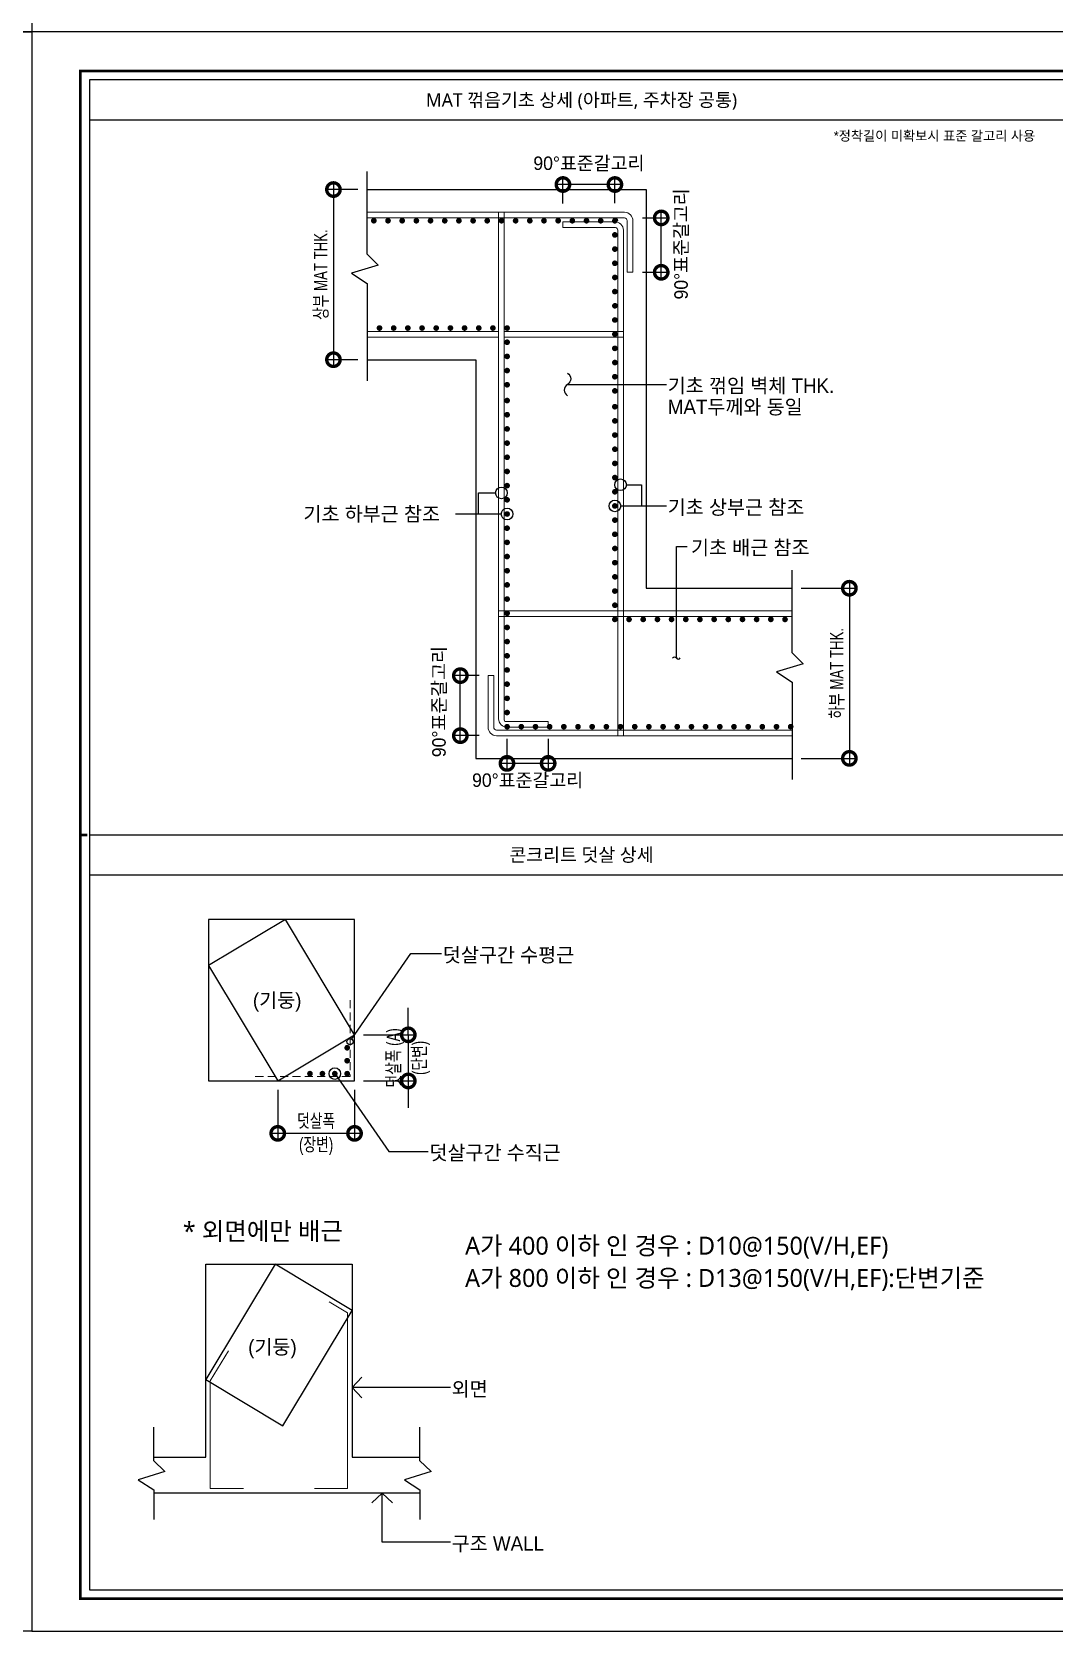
# Model space of a CAD drawing. Header units: millimetres. Extents: x 0 to 252030, y -124740 to 196020.
# Drawn here: x 25230 to 36621, y -106920 to -89100 of the extents above; entities that cross this region are included whole.
import ezdxf
from ezdxf.enums import TextEntityAlignment as Align

# ---------------------------------------------------------------- set-up
doc = ezdxf.new("R2010")
doc.units = ezdxf.units.MM
doc.header["$LTSCALE"] = 30
doc.linetypes.add('HID', pattern=[2.3, 1.5, -0.8])
doc.layers.get('DEFPOINTS').update_dxf_attribs({"color": 142})
for name, color, linetype in [('0-SEC1', 3, 'Continuous'), ('A-SYM-LEAD', 4, 'Continuous'), ('ELE', 6, 'Continuous'), ('S-DIM', 7, 'Continuous'), ('S-TEXT-NOTE', 7, 'Continuous'), ('TABLE-1', 3, 'Continuous'), ('TEX', 3, 'Continuous'), ('TEXT', 6, 'Continuous'), ('TEXT-L', 7, 'Continuous'), ('XR-FORM_(도룡동)$0$Sheet', 7, 'Continuous')]:
    doc.layers.add(name, color=color, linetype=linetype)
doc.layers.add('BAR', color=2, linetype='Continuous', lineweight=9)
doc.layers.add('DEFPOINT', color=151, linetype='Continuous', plot=False)
doc.styles.add('Gdim', font='Dotum.ttf')
doc.styles.add('Gtx', font='Dotum.ttf')
doc.styles.add('맑은 고딕', font='malgun.ttf')
doc.styles.add('울릉도M', font='malgun.ttf')
doc.dimstyles.new('Gdim30', dxfattribs={"dimscale": 30, "dimtxt": 3, "dimasz": 6, "dimexe": 1.5, "dimexo": 2, "dimgap": 1, "dimtad": 1, "dimdec": 0, "dimzin": 0, "dimdsep": 46, "dimlunit": 6, "dimtxsty": 'Gdim', "dimblk": 'DOTSMALL', "dimblk1": 'DOTSMALL', "dimblk2": 'DOTSMALL', "dimcen": 1.5, "dimdle": 1.5, "dimclrd": 1, "dimclre": 1, "dimclrt": 256, "dimazin": 0, "dimtfac": 1, "dimtdec": 0, "dimtix": 1, "dimtmove": 2, "dimatfit": 3, "dimldrblk": 'DOTSMALL', "dimfxl": 1.5, "dimtolj": 1, "dimtzin": 0, "dimlwd": -1, "dimlwe": -1, "dimarcsym": 0})

# ---------------------------------------------------------------- blocks, each defined once
blk = doc.blocks.new('XR-FORM_(도룡동)$0$S')
at = {"layer": 'XR-FORM_(도룡동)$0$Sheet', "const_width": 100}
blk.add_lwpolyline([(1850, 57950), (82250, 57950), (82250, 1200), (1850, 1200)], close=True, dxfattribs=at)
at = {"layer": 'XR-FORM_(도룡동)$0$Sheet', "linetype": 'Continuous', "const_width": 100}
blk.add_lwpolyline([(2100, 29575), (1850, 29575)], dxfattribs=at)
blk = doc.blocks.new('XR-FORM_(도룡동)', base_point=(101.33, -56114.51))
at = {"layer": 'DEFPOINTS'}
blk.add_lwpolyline([(0, 0), (420, 0), (420, 297), (0, 297)], close=True, dxfattribs=at)
at = {"xscale": 0.005, "yscale": 0.005, "zscale": 0.005}
blk.add_blockref('XR-FORM_(도룡동)$0$S', (-0.25, 0), dxfattribs=at)
blk = doc.blocks.new('_DotSmall')
at = {"color": 0, "linetype": 'ByBlock', "const_width": 0.5}
blk.add_lwpolyline([(-0.0625, 0, 1), (0.0625, 0, 1)], format="xyb", close=True, dxfattribs=at)
blk = doc.blocks.new('*D32')
at = {"layer": 'DEFPOINTS', "color": 0, "transparency": 16777216}
for p in [(33702, -95299), (33702, -97195), (34340, -97195)]:
    blk.add_point(p, dxfattribs=at)
at = {"layer": 'S-DIM', "color": 1, "transparency": 16777216}
for p, q in [((33802, -95299), (34415, -95299)), ((34340, -95224), (34340, -97270)), ((33802, -97195), (34415, -97195))]:
    blk.add_line(p, q, dxfattribs=at)
at = {"layer": 'S-DIM', "color": 1, "transparency": 16777216, "xscale": 300, "yscale": 300, "zscale": 300}
for p, rotation in [((34340, -95299), 90), ((34340, -97195), 270)]:
    blk.add_blockref('_DotSmall', p, dxfattribs=dict(at, rotation=rotation))
at = {"layer": 'S-DIM', "transparency": 16777216, "insert": (34206, -96247), "char_height": 150, "attachment_point": 5, "rotation": 90, "style": 'Gdim'}
blk.add_mtext('\\A1;\\fGulim|b0|i0|c129|p50;\\W0.75;하부 MAT THK.', dxfattribs=at)
blk = doc.blocks.new('*D33')
at = {"layer": 'DEFPOINTS', "color": 0, "transparency": 16777216}
for p in [(28961, -90856), (28590, -92752), (28961, -92752)]:
    blk.add_point(p, dxfattribs=at)
at = {"layer": 'S-DIM', "color": 1, "transparency": 16777216}
for p, q in [((28861, -90856), (28515, -90856)), ((28590, -90781), (28590, -92827)), ((28861, -92752), (28515, -92752))]:
    blk.add_line(p, q, dxfattribs=at)
at = {"layer": 'S-DIM', "color": 1, "transparency": 16777216, "xscale": 300, "yscale": 300, "zscale": 300}
for p, rotation in [((28590, -90856), 90), ((28590, -92752), 270)]:
    blk.add_blockref('_DotSmall', p, dxfattribs=dict(at, rotation=rotation))
at = {"layer": 'S-DIM', "transparency": 16777216, "insert": (28456, -91804), "char_height": 150, "attachment_point": 5, "rotation": 90, "style": 'Gdim'}
blk.add_mtext('\\A1;\\fGulim|b0|i0|c129|p50;\\W0.75;상부 MAT THK.', dxfattribs=at)
blk = doc.blocks.new('*D34')
at = {"layer": 'DEFPOINTS', "color": 0, "transparency": 16777216}
for p in [(31148, -90800), (31148, -91110), (31727, -91109)]:
    blk.add_point(p, dxfattribs=at)
at = {"layer": 'S-DIM', "color": 1, "transparency": 16777216}
for p, q in [((31802, -90800), (31073, -90800)), ((31148, -91010), (31148, -90725)), ((31727, -91009), (31727, -90725))]:
    blk.add_line(p, q, dxfattribs=at)
at = {"layer": 'S-DIM', "color": 1, "transparency": 16777216, "xscale": 300, "yscale": 300, "zscale": 300, "rotation": 180}
blk.add_blockref('_DotSmall', (31148, -90800), dxfattribs=at)
at = {"layer": 'S-DIM', "color": 1, "transparency": 16777216, "xscale": 300, "yscale": 300, "zscale": 300}
blk.add_blockref('_DotSmall', (31727, -90800), dxfattribs=at)
at = {"layer": 'S-DIM', "transparency": 16777216, "insert": (31437, -90571), "char_height": 150, "attachment_point": 5, "style": 'Gdim'}
blk.add_mtext('\\A1;90%%D표준갈고리', dxfattribs=at)
blk = doc.blocks.new('*D35')
at = {"layer": 'DEFPOINTS', "color": 0, "transparency": 16777216}
for p in [(30524, -96879), (30983, -96879), (30524, -97251)]:
    blk.add_point(p, dxfattribs=at)
at = {"layer": 'S-DIM', "color": 1, "transparency": 16777216}
for p, q in [((30524, -96979), (30524, -97326)), ((30983, -96979), (30983, -97326)), ((31058, -97251), (30449, -97251))]:
    blk.add_line(p, q, dxfattribs=at)
at = {"layer": 'S-DIM', "color": 1, "transparency": 16777216, "xscale": 300, "yscale": 300, "zscale": 300, "rotation": 180}
blk.add_blockref('_DotSmall', (30524, -97251), dxfattribs=at)
at = {"layer": 'S-DIM', "color": 1, "transparency": 16777216, "xscale": 300, "yscale": 300, "zscale": 300}
blk.add_blockref('_DotSmall', (30983, -97251), dxfattribs=at)
at = {"layer": 'S-DIM', "transparency": 16777216, "insert": (30754, -97446), "char_height": 150, "attachment_point": 5, "style": 'Gdim'}
blk.add_mtext('\\A1;90%%D표준갈고리', dxfattribs=at)
blk = doc.blocks.new('*D36')
at = {"layer": 'DEFPOINTS', "color": 0, "transparency": 16777216}
for p in [(31933, -91172), (32243, -91172), (31934, -91778)]:
    blk.add_point(p, dxfattribs=at)
at = {"layer": 'S-DIM', "color": 1, "transparency": 16777216}
for p, q in [((32033, -91172), (32318, -91172)), ((32243, -91853), (32243, -91097)), ((32034, -91778), (32318, -91778))]:
    blk.add_line(p, q, dxfattribs=at)
at = {"layer": 'S-DIM', "color": 1, "transparency": 16777216, "xscale": 300, "yscale": 300, "zscale": 300}
for p, rotation in [((32243, -91172), 90), ((32243, -91778), 270)]:
    blk.add_blockref('_DotSmall', p, dxfattribs=dict(at, rotation=rotation))
at = {"layer": 'S-DIM', "transparency": 16777216, "insert": (32472, -91462), "char_height": 150, "attachment_point": 5, "rotation": 90, "style": 'Gdim'}
blk.add_mtext('\\A1;90%%D표준갈고리', dxfattribs=at)
blk = doc.blocks.new('*D37')
at = {"layer": 'DEFPOINTS', "color": 0, "transparency": 16777216}
for p in [(30004, -96273), (30313, -96273), (30313, -96942)]:
    blk.add_point(p, dxfattribs=at)
at = {"layer": 'S-DIM', "color": 1, "transparency": 16777216}
for p, q in [((30004, -97017), (30004, -96198)), ((30213, -96273), (29929, -96273)), ((30213, -96942), (29929, -96942))]:
    blk.add_line(p, q, dxfattribs=at)
at = {"layer": 'S-DIM', "color": 1, "transparency": 16777216, "xscale": 300, "yscale": 300, "zscale": 300}
for p, rotation in [((30004, -96273), 90), ((30004, -96942), 270)]:
    blk.add_blockref('_DotSmall', p, dxfattribs=dict(at, rotation=rotation))
at = {"layer": 'S-DIM', "transparency": 16777216, "insert": (29774, -96563), "char_height": 150, "attachment_point": 5, "rotation": 90, "style": 'Gdim'}
blk.add_mtext('\\A1;90%%D표준갈고리', dxfattribs=at)
blk = doc.blocks.new('*D1532')
at = {"layer": 'DEFPOINTS', "color": 0, "transparency": 16777216}
for p in [(28825, -100276), (28825, -100790), (29424, -100790)]:
    blk.add_point(p, dxfattribs=at)
at = {"layer": 'S-DIM', "color": 1, "transparency": 16777216}
for p, q in [((29424, -100276), (29424, -99976)), ((28925, -100276), (29499, -100276)), ((29424, -100276), (29424, -100790)), ((28925, -100790), (29499, -100790)), ((29424, -100790), (29424, -101090))]:
    blk.add_line(p, q, dxfattribs=at)
at = {"layer": 'S-DIM', "color": 1, "transparency": 16777216, "xscale": 300, "yscale": 300, "zscale": 300}
for p, rotation in [((29424, -100276), 270), ((29424, -100790), 90)]:
    blk.add_blockref('_DotSmall', p, dxfattribs=dict(at, rotation=rotation))
at = {"layer": 'S-DIM', "transparency": 16777216, "char_height": 150, "attachment_point": 5, "rotation": 90, "style": 'Gdim'}
for s, insert in [('\\A1;{\\fGulim|b0|i0|c129|p50;\\W0.75;덧살폭 (A)', (29280, -100533)), ('\\A1;{\\fGulim|b0|i0|c129|p50;\\W0.75;(단변)}}', (29568, -100533))]:
    blk.add_mtext(s, dxfattribs=dict(at, insert=insert))
blk = doc.blocks.new('*D1533')
at = {"layer": 'DEFPOINTS', "color": 0, "transparency": 16777216}
for p in [(27969, -100790), (28825, -100790), (27969, -101374)]:
    blk.add_point(p, dxfattribs=at)
at = {"layer": 'S-DIM', "color": 1, "transparency": 16777216}
for p, q in [((27969, -100890), (27969, -101449)), ((28825, -100890), (28825, -101449)), ((28900, -101374), (27894, -101374))]:
    blk.add_line(p, q, dxfattribs=at)
at = {"layer": 'S-DIM', "color": 1, "transparency": 16777216, "xscale": 300, "yscale": 300, "zscale": 300, "rotation": 180}
blk.add_blockref('_DotSmall', (27969, -101374), dxfattribs=at)
at = {"layer": 'S-DIM', "color": 1, "transparency": 16777216, "xscale": 300, "yscale": 300, "zscale": 300}
blk.add_blockref('_DotSmall', (28825, -101374), dxfattribs=at)
at = {"layer": 'S-DIM', "transparency": 16777216, "char_height": 150, "attachment_point": 5, "style": 'Gdim'}
for s, insert in [('\\A1;{\\fGulim|b0|i0|c129|p50;\\W0.75;덧살폭', (28397, -101241)), ('\\A1;{\\fGulim|b0|i0|c129|p50;\\W0.75;(장변)}}', (28397, -101519))]:
    blk.add_mtext(s, dxfattribs=dict(at, insert=insert))

msp = doc.modelspace()

# ---------------------------------------------------------------- linework, layer by layer
at = {"layer": 'A-SYM-LEAD'}
for p, q in [((31198.90634, -93027.20704), (32301.53696, -93027.20704)), ((30205.49823, -94471.71864), (30205.49823, -94236.69418)), ((30205.49823, -94236.69418), (30397.30228, -94236.69418)), ((31854.71856, -94146.13591), (32023.15225, -94146.13591)), ((32023.15225, -94146.13591), (32023.15225, -94382.04749)), ((32412.29761, -96076.11625), (32412.29761, -94832.15347)), ((28794.69271, -100322.27242), (29450.8874, -99370.55141)), ((29450.8874, -99370.55141), (29794.87544, -99370.55141)), ((28604.84855, -100708.60813), (29208.29104, -101574.76366)), ((29208.29104, -101574.76366), (29645.82065, -101574.76366)), ((28797.39634, -104207.15304), (28907.08593, -104091.92799)), ((29893.04323, -104207.15304), (28797.39634, -104207.15304)), ((28797.39634, -104207.15304), (28907.08593, -104322.37809)), ((29132.23977, -105382.28364), (29017.01472, -105491.97323)), ((29132.23977, -105930.09757), (29132.23977, -105382.28364)), ((29132.23977, -105382.28364), (29247.46483, -105491.97323)), ((29893.04323, -105930.09757), (29132.23977, -105930.09757))]:
    msp.add_line(p, q, dxfattribs=at)
at = {"layer": 'A-SYM-LEAD', "linetype": 'Continuous'}
for p, q in [((31791.50826, -94382.04749), (32301.53696, -94382.04749)), ((30460.51258, -94471.71864), (29950.48388, -94471.71864))]:
    msp.add_line(p, q, dxfattribs=at)
at = {"layer": 'A-SYM-LEAD', "color": 4}
msp.add_line((32412.29761, -94832.15347), (32532.29761, -94832.15347), dxfattribs=at)
at = {"layer": 'A-SYM-LEAD'}
for points in [[(31198.90634, -92901.20704, -0.5714285714), (31198.90634, -93027.20704, 0.5714285714), (31198.90634, -93153.20704, 0.5714285714)], [(32370.29761, -96076.11625, -0.5714285714), (32412.29761, -96076.11625, 0.5714285714), (32454.29761, -96076.11625, 0.5714285714)]]:
    msp.add_lwpolyline(points, format="xyb", dxfattribs=at)
at = {"layer": 'A-SYM-LEAD', "linetype": 'Continuous'}
for centre in [(31789.71856, -94146.13591), (30462.30228, -94236.69418), (30525.51258, -94471.71864), (31726.50826, -94382.04749)]:
    msp.add_circle(centre, 65, dxfattribs=at)
at = {"layer": 'A-SYM-LEAD'}
for centre, radius in [((28774.92541, -100350.94219), 34.82387), ((28604.84855, -100708.60813), 64.421)]:
    msp.add_circle(centre, radius, dxfattribs=at)
at = {"layer": 'BAR'}
for p, q in [((28961.05767, -91108.96534), (31568.48252, -91108.96534)), ((28961.05767, -91172.17564), (31832.38306, -91172.17564)), ((30430.69713, -91108.96534), (30430.69713, -96752.69624)), ((30493.90743, -91108.96534), (30493.90743, -96766.87518)), ((30525.51258, -91108.96534), (31832.38314, -91108.96534)), ((30525.51258, -91172.17564), (31742.99028, -91172.17564)), ((31147.68674, -91213.99053), (31568.48252, -91213.99053)), ((31147.68674, -91213.99053), (31726.50855, -91213.99053)), ((31147.68674, -91277.20083), (31734.15641, -91277.20083)), ((31147.68674, -91277.20083), (31734.15641, -91277.20083)), ((31821.32371, -91308.80598), (31821.32371, -96942.3783)), ((31863.98829, -91778.39209), (31927.19859, -91778.39209)), ((28961.05767, -92436.38162), (30430.69713, -92436.38162)), ((30493.90743, -92436.38162), (31821.32371, -92436.38162)), ((28961.05767, -92499.59192), (30430.69713, -92499.59192)), ((30493.90743, -92499.59192), (31821.32371, -92499.59192)), ((30430.69713, -95551.75172), (33701.83011, -95551.75172)), ((30430.69713, -95614.96202), (33701.83011, -95614.96202)), ((30493.90743, -96220.86478), (30493.90743, -95646.56717)), ((30313.44354, -96272.95155), (30313.44354, -96847.56285)), ((30376.65384, -96272.95155), (30376.65384, -96847.56285)), ((30408.25899, -96879.168), (31726.50826, -96879.168)), ((30716.3856, -96879.168), (33701.83011, -96879.168)), ((30408.25899, -96942.3783), (31726.50826, -96942.3783)), ((30716.3856, -96942.3783), (33701.83011, -96942.3783)), ((27167.67192, -104118.09339), (27376.10718, -103771.19886))]:
    msp.add_line(p, q, dxfattribs=at)
at = {"layer": 'BAR', "linetype": 'Continuous', "const_width": 31.60515}
for points in [[(29055.87312, -91203.46709, -1), (29024.26797, -91203.46709, -1)], [(29213.89887, -91203.46709, -1), (29182.29372, -91203.46709, -1)], [(29371.92462, -91203.46709, -1), (29340.31947, -91203.46709, -1)], [(29529.95037, -91203.46709, -1), (29498.34522, -91203.46709, -1)], [(29687.97611, -91203.46709, -1), (29656.37096, -91203.46709, -1)], [(29846.00186, -91203.46709, -1), (29814.39671, -91203.46709, -1)], [(30004.02761, -91203.46709, -1), (29972.42246, -91203.46709, -1)], [(30162.05336, -91203.46709, -1), (30130.44821, -91203.46709, -1)], [(30320.07911, -91203.46709, -1), (30288.47396, -91203.46709, -1)], [(30478.10485, -91203.46709, -1), (30446.4997, -91203.46709, -1)], [(30636.1306, -91203.46709, -1), (30604.52545, -91203.46709, -1)], [(30794.15635, -91203.46709, -1), (30762.5512, -91203.46709, -1)], [(30952.1821, -91203.46709, -1), (30920.57695, -91203.46709, -1)], [(31110.20785, -91203.46709, -1), (31078.6027, -91203.46709, -1)], [(31268.23359, -91203.46709, -1), (31236.62844, -91203.46709, -1)], [(31426.25934, -91203.46709, -1), (31394.65419, -91203.46709, -1)], [(31584.28509, -91203.46709, -1), (31552.67994, -91203.46709, -1)], [(31742.31084, -91203.46709, -1), (31710.70569, -91203.46709, -1)], [(31742.31084, -91203.78079, 1), (31710.70569, -91203.78079, 1)], [(31742.31084, -91361.49284, -1), (31710.70569, -91361.49284, -1)], [(31742.31084, -91519.51859, -1), (31710.70569, -91519.51859, -1)], [(31742.31084, -91677.54434, -1), (31710.70569, -91677.54434, -1)], [(31742.31084, -91835.57008, -1), (31710.70569, -91835.57008, -1)], [(31742.31084, -91993.59583, -1), (31710.70569, -91993.59583, -1)], [(31742.31084, -92151.62158, -1), (31710.70569, -92151.62158, -1)], [(31742.31084, -92309.64733, -1), (31710.70569, -92309.64733, -1)], [(29087.47827, -92399.31847, 1), (29119.08342, -92399.31847, 1)], [(29245.50402, -92399.31847, 1), (29277.10917, -92399.31847, 1)], [(29403.52977, -92399.31847, 1), (29435.13492, -92399.31847, 1)], [(29561.55552, -92399.31847, 1), (29593.16067, -92399.31847, 1)], [(29719.58126, -92399.31847, 1), (29751.18641, -92399.31847, 1)], [(29877.60701, -92399.31847, 1), (29909.21216, -92399.31847, 1)], [(30035.63276, -92399.31847, 1), (30067.23791, -92399.31847, 1)], [(30193.65851, -92399.31847, 1), (30225.26366, -92399.31847, 1)], [(30351.68426, -92399.31847, 1), (30383.28941, -92399.31847, 1)], [(30509.71, -92399.31847, 1), (30541.31515, -92399.31847, 1)], [(31742.31084, -92467.67308, -1), (31710.70569, -92467.67308, -1)], [(30509.71, -92557.34422, 1), (30541.31515, -92557.34422, 1)], [(31742.31084, -92625.69882, -1), (31710.70569, -92625.69882, -1)], [(30509.71, -92715.36997, 1), (30541.31515, -92715.36997, 1)], [(30509.71, -92873.39572, 1), (30541.31515, -92873.39572, 1)], [(31742.31084, -92783.72457, -1), (31710.70569, -92783.72457, -1)], [(30509.71, -93031.42147, 1), (30541.31515, -93031.42147, 1)], [(31742.31084, -92941.75032, -1), (31710.70569, -92941.75032, -1)], [(30509.71, -93207.51265, 1), (30541.31515, -93207.51265, 1)], [(31742.31084, -93099.77607, -1), (31710.70569, -93099.77607, -1)], [(30509.71, -93365.5384, 1), (30541.31515, -93365.5384, 1)], [(31742.31084, -93275.86726, -1), (31710.70569, -93275.86726, -1)], [(30509.71, -93523.56415, 1), (30541.31515, -93523.56415, 1)], [(31742.31084, -93433.893, -1), (31710.70569, -93433.893, -1)], [(30509.71, -93681.5899, 1), (30541.31515, -93681.5899, 1)], [(31742.31084, -93591.91875, -1), (31710.70569, -93591.91875, -1)], [(31742.31084, -93749.9445, -1), (31710.70569, -93749.9445, -1)], [(30509.71, -93839.61564, 1), (30541.31515, -93839.61564, 1)], [(31742.31084, -93907.97025, -1), (31710.70569, -93907.97025, -1)], [(30509.71, -93997.64139, 1), (30541.31515, -93997.64139, 1)], [(31742.31084, -94065.996, -1), (31710.70569, -94065.996, -1)], [(30509.71, -94155.66714, 1), (30541.31515, -94155.66714, 1)], [(31742.31084, -94224.02174, -1), (31710.70569, -94224.02174, -1)], [(30509.71, -94313.69289, 1), (30541.31515, -94313.69289, 1)], [(30509.71, -94471.71864, 1), (30541.31515, -94471.71864, 1)], [(31742.31084, -94382.04749, -1), (31710.70569, -94382.04749, -1)], [(30509.71, -94629.74438, 1), (30541.31515, -94629.74438, 1)], [(30509.71, -94629.74438, 1), (30541.31515, -94629.74438, 1)], [(31742.31084, -94540.07324, -1), (31710.70569, -94540.07324, -1)], [(30509.71, -94787.77013, 1), (30541.31515, -94787.77013, 1)], [(30509.71, -94787.77013, 1), (30541.31515, -94787.77013, 1)], [(31742.31084, -94698.09899, -1), (31710.70569, -94698.09899, -1)], [(31742.31084, -94698.09899, -1), (31710.70569, -94698.09899, -1)], [(30509.71, -94945.79588, 1), (30541.31515, -94945.79588, 1)], [(30509.71, -94945.79588, 1), (30541.31515, -94945.79588, 1)], [(31742.31084, -94856.12474, -1), (31710.70569, -94856.12474, -1)], [(31742.31084, -94856.12474, -1), (31710.70569, -94856.12474, -1)], [(30509.71, -95103.82163, 1), (30541.31515, -95103.82163, 1)], [(30509.71, -95103.82163, 1), (30541.31515, -95103.82163, 1)], [(31742.31084, -95014.15048, -1), (31710.70569, -95014.15048, -1)], [(31742.31084, -95014.15048, -1), (31710.70569, -95014.15048, -1)], [(31742.31084, -95172.17623, -1), (31710.70569, -95172.17623, -1)], [(31742.31084, -95172.17623, -1), (31710.70569, -95172.17623, -1)], [(30509.71, -95261.84738, 1), (30541.31515, -95261.84738, 1)], [(30509.71, -95261.84738, 1), (30541.31515, -95261.84738, 1)], [(31742.31084, -95330.20198, -1), (31710.70569, -95330.20198, -1)], [(31742.31084, -95330.20198, -1), (31710.70569, -95330.20198, -1)], [(30509.71, -95419.87312, 1), (30541.31515, -95419.87312, 1)], [(31742.31084, -95488.22773, -1), (31710.70569, -95488.22773, -1)], [(30509.71, -95577.89887, 1), (30541.31515, -95577.89887, 1)], [(31742.31084, -95646.25348, -1), (31710.70569, -95646.25348, -1)], [(31900.33659, -95646.25348, -1), (31868.73144, -95646.25348, -1)], [(32058.36233, -95646.25348, -1), (32026.75718, -95646.25348, -1)], [(32216.38808, -95646.25348, -1), (32184.78293, -95646.25348, -1)], [(32374.41383, -95646.25348, -1), (32342.80868, -95646.25348, -1)], [(32532.43958, -95646.25348, -1), (32500.83443, -95646.25348, -1)], [(32690.46533, -95646.25348, -1), (32658.86018, -95646.25348, -1)], [(32848.49107, -95646.25348, -1), (32816.88592, -95646.25348, -1)], [(33006.51682, -95646.25348, -1), (32974.91167, -95646.25348, -1)], [(33164.54257, -95646.25348, -1), (33132.93742, -95646.25348, -1)], [(33322.56832, -95646.25348, -1), (33290.96317, -95646.25348, -1)], [(33480.59407, -95646.25348, -1), (33448.98892, -95646.25348, -1)], [(33638.61981, -95646.25348, -1), (33607.01466, -95646.25348, -1)], [(30509.71, -95735.92462, 1), (30541.31515, -95735.92462, 1)], [(30509.71, -95893.95037, 1), (30541.31515, -95893.95037, 1)], [(30509.71, -96051.97612, 1), (30541.31515, -96051.97612, 1)], [(30509.71, -96210.00186, 1), (30541.31515, -96210.00186, 1)], [(30509.71, -96368.02761, 1), (30541.31515, -96368.02761, 1)], [(30509.71, -96526.05336, 1), (30541.31515, -96526.05336, 1)], [(30509.71, -96684.07911, 1), (30541.31515, -96684.07911, 1)], [(30509.71, -96842.10486, 1), (30541.31515, -96842.10486, 1)], [(30667.73575, -96842.10486, 1), (30699.3409, -96842.10486, 1)], [(30825.7615, -96842.10486, 1), (30857.36665, -96842.10486, 1)], [(30983.78725, -96842.10486, 1), (31015.3924, -96842.10486, 1)], [(31141.813, -96842.10486, 1), (31173.41815, -96842.10486, 1)], [(31299.83874, -96842.10486, 1), (31331.44389, -96842.10486, 1)], [(31457.86449, -96842.10486, 1), (31489.46964, -96842.10486, 1)], [(31615.89024, -96842.10486, 1), (31647.49539, -96842.10486, 1)], [(31773.91599, -96842.10486, 1), (31805.52114, -96842.10486, 1)], [(31931.94174, -96842.10486, 1), (31963.54689, -96842.10486, 1)], [(32089.96748, -96842.10486, 1), (32121.57263, -96842.10486, 1)], [(32247.99323, -96842.10486, 1), (32279.59838, -96842.10486, 1)], [(32406.01898, -96842.10486, 1), (32437.62413, -96842.10486, 1)], [(32564.04473, -96842.10486, 1), (32595.64988, -96842.10486, 1)], [(32722.07048, -96842.10486, 1), (32753.67563, -96842.10486, 1)], [(32880.09622, -96842.10486, 1), (32911.70137, -96842.10486, 1)], [(33038.12197, -96842.10486, 1), (33069.72712, -96842.10486, 1)], [(33196.14772, -96842.10486, 1), (33227.75287, -96842.10486, 1)], [(33354.17347, -96842.10486, 1), (33385.77862, -96842.10486, 1)], [(33512.19922, -96842.10486, 1), (33543.80437, -96842.10486, 1)], [(33670.22496, -96842.10486, 1), (33701.83011, -96842.10486, 1)], [(28727.2835, -100420.08593, 1), (28758.88865, -100420.08593, 1)], [(28312.57091, -100708.60813, 1), (28344.17606, -100708.60813, 1)], [(28450.80844, -100708.60813, 1), (28482.41359, -100708.60813, 1)], [(28589.04597, -100708.60813, 1), (28620.65112, -100708.60813, 1)], [(28727.2835, -100564.34703, 1), (28758.88865, -100564.34703, 1)], [(28727.2835, -100708.60813, 1), (28758.88865, -100708.60813, 1)]]:
    msp.add_lwpolyline(points, format="xyb", close=True, dxfattribs=at)
at = {"layer": 'BAR'}
for points in [[(31147.68674, -91213.99053), (31147.68674, -91277.20083)], [(31863.98829, -91203.78079), (31863.98829, -91778.39209)], [(31927.19859, -91203.46709), (31927.19859, -91778.0784)], [(31758.11341, -91307.86663), (31758.11341, -96942.3783)], [(30430.69713, -95551.75172), (30430.69713, -95614.96202)], [(30313.44354, -96272.95155), (30376.65384, -96272.95155)], [(30982.99216, -96784.35255), (30499.14566, -96784.30134)], [(30525.51258, -96847.51169), (30982.99216, -96847.56285)], [(30982.99216, -96784.35255), (30982.99216, -96847.56285)]]:
    msp.add_lwpolyline(points, dxfattribs=at)
at = {"layer": 'BAR', "linetype": 'HID', "ltscale": 2}
msp.add_lwpolyline([(28774.92541, -99889.62528), (28774.92541, -100740.02062), (27677.48085, -100740.02062)], dxfattribs=at)
at = {"layer": 'BAR', "linetype": 'Continuous', "ltscale": 2}
for points in [[(28541.1638, -103251.75214), (28747.39634, -103375.66915), (28747.39634, -105332.28364), (28379.40111, -105332.28364)], [(27418.96555, -103796.95076), (27217.67192, -104131.95961), (27217.67192, -105332.28364), (27585.66715, -105332.28364)]]:
    msp.add_lwpolyline(points, dxfattribs=at)
at = {"layer": 'BAR'}
for centre, radius, start, end in [((31726.50826, -91203.78079), 31.60515, 0, 90), ((31726.50826, -91308.80598), 94.81545, 0, 90), ((31832.38314, -91203.78079), 94.81545, 0, 90), ((31832.38314, -91203.78079), 31.60515, 0, 90), ((31726.50826, -91307.86663), 31.60515, 0, 75.995938815), ((30525.51258, -96752.69624), 94.81545, 180, 270), ((30408.25899, -96847.56285), 94.81545, 180, 270), ((30408.25899, -96847.56285), 31.60515, 180, 270), ((30525.51258, -96766.87518), 31.60515, 180, 213.461223406)]:
    msp.add_arc(centre, radius, start, end, dxfattribs=at)
at = {"layer": 'DEFPOINT'}
for points in [[(0.00014, -71280.00008), (25230.00014, -71280.00008), (25230.00014, -89100.00008), (0.00014, -89100.00008)], [(0.00014, -89100.00008), (25230.00014, -89100.00008), (25230.00014, -106920.00008), (0.00014, -106920.00008)]]:
    msp.add_lwpolyline(points, close=True, dxfattribs=at)
at = {"layer": 'ELE'}
for p, q in [((28961.05767, -90856.12414), (32074.16491, -90856.12414)), ((32074.16491, -90856.12414), (32074.16491, -95298.91052)), ((28961.05767, -92752.43312), (30177.85593, -92752.43312)), ((30177.85593, -92752.43312), (30177.85593, -97195.2195)), ((32074.16491, -95298.91052), (33701.83011, -95298.91052)), ((30177.85593, -97195.2195), (33701.83011, -97195.2195)), ((29554.11017, -105382.28364), (26588.06728, -105382.28364))]:
    msp.add_line(p, q, dxfattribs=at)
for points in [[(28824.92541, -98989.22995), (27196.93819, -98989.22995), (27196.93819, -100790.02062), (28824.92541, -100790.02062)], [(28054.10627, -98989.22995), (27196.93819, -99504.26849), (27969.49601, -100790.02062), (28824.92541, -100276.02678)], [(27167.67192, -104118.09339), (28024.83922, -104633.13146), (28797.39634, -103347.38051), (27940.22903, -102832.34244)]]:
    msp.add_lwpolyline(points, close=True, dxfattribs=at)
msp.add_lwpolyline([(26583.45441, -104982.28364), (27167.67192, -104982.28364), (27167.67192, -102832.34244), (28797.39634, -102832.34244), (28797.39634, -104982.28364), (29549.49729, -104982.28364)], dxfattribs=at)
at = {"layer": 'TABLE-1'}
for p, q in [((25870.00014, -90080.0499), (47807.00014, -90080.0499)), ((25870.00014, -98047.50008), (47807.00014, -98047.50008)), ((25870.00014, -98492.5499), (47807.00014, -98492.5499))]:
    msp.add_line(p, q, dxfattribs=at)
msp.add_lwpolyline([(25870.00014, -106460.00008), (47807.00014, -106460.00008), (47807.00014, -89635.00008), (25870.00014, -89635.00008)], close=True, dxfattribs=at)
at = {"layer": 'TEXT-L'}
for points in [[(28961.05767, -90654.43449), (28961.05767, -91574.04016), (29089.79249, -91698.16211), (28791.89983, -91789.18486), (28965.67055, -91902.27374), (28965.67055, -92986.27203)], [(33697.21724, -95097.22087), (33697.21724, -96016.82655), (33825.95205, -96140.94849), (33528.0594, -96231.97125), (33701.83011, -96345.06013), (33701.83011, -97429.05841)], [(26583.45441, -104647.95803), (26583.45441, -105019.39147), (26712.18922, -105143.51341), (26414.29656, -105234.53616), (26588.06728, -105347.62504), (26588.06728, -105677.54023)], [(29549.49729, -104647.95803), (29549.49729, -105019.39147), (29678.23211, -105143.51341), (29380.33945, -105234.53616), (29554.11017, -105347.62504), (29554.11017, -105677.54023)]]:
    msp.add_lwpolyline(points, dxfattribs=at)

# ---------------------------------------------------------------- block references
at = {"layer": '0-SEC1', "xscale": 60, "yscale": 60, "zscale": 60}
msp.add_blockref('XR-FORM_(도룡동)', (31310.02429, -3473790.57868), dxfattribs=at)

# ---------------------------------------------------------------- texts
at = {"layer": 'S-TEXT-NOTE', "style": 'Gtx'}
for s, height, p in [('*정착길이 미확보시 표준 갈고리 사용', 108, (34166.45981, -90310.79264)), ('기초 꺾임 벽체 THK.', 160, (32315.92977, -93121.60627)), ('MAT두께와 동일', 160, (32315.92977, -93358.10627)), ('기초 하부근 참조', 160, (28255.734, -94551.50914)), ('기초 상부근 참조', 160, (32315.92977, -94476.44673)), ('기초 배근 참조', 160, (32574.71438, -94925.72602)), ('덧살구간 수평근', 160, (29809.26825, -99464.95065)), ('(기둥)', 160, (27692.30378, -99969.93971)), ('덧살구간 수직근', 160, (29660.21346, -101669.1629)), ('(기둥)', 160, (27639.6724, -103834.76484)), ('외면', 160, (29907.43604, -104301.55228)), ('구조 WALL', 160, (29907.43604, -106024.49681))]:
    msp.add_text(s, height=height, dxfattribs=at).set_placement(p)
at = {"layer": 'TEX', "style": '맑은 고딕'}
for s, p in [('MAT 꺾음기초 상세 (아파트, 주차장 공통)', (31354.25014, -89857.52499)), ('콘크리트 덧살 상세', (31354.25014, -98270.02499))]:
    msp.add_text(s, height=150, dxfattribs=at).set_placement(p, align=Align.MIDDLE_CENTER)
at = {"layer": 'TEXT', "style": '울릉도M'}
for s, p in [('* 외면에만 배근', (26911.15609, -102463.3703)), ('A가 400 이하 인 경우 : D10@150(V/H,EF)', (30057.4302, -102625.88235)), ('A가 800 이하 인 경우 : D13@150(V/H,EF):단변기준', (30057.4302, -102985.46554))]:
    msp.add_text(s, height=200, dxfattribs=at).set_placement(p, align=Align.MIDDLE_LEFT)

# ---------------------------------------------------------------- dimensions: what is measured, and where the dimension line sits
at = {"layer": 'S-DIM', "color": 0}
for base, p1, p2, angle, picture, middle in [((31147.68674, -90799.99619), (31726.83651, -91108.96534), (31147.68674, -91109.90298), 180, '*D34', (31437.26162, -90570.68819)), ((32242.64217, -91172.17564), (31933.67302, -91778.39209), (31932.73538, -91172.17564), 90, '*D36', (32471.95017, -91461.75052)), ((30003.53675, -96272.95155), (30312.5059, -96942.3783), (30313.44354, -96272.95155), 90, '*D37', (29774.22875, -96562.52643)), ((30524.34116, -97250.71328), (30982.99216, -96879.19341), (30524.34116, -96879.19341), 180, '*D35', (30753.66666, -97446.03948))]:
    dim = msp.add_linear_dim(base=base, p1=p1, p2=p2, angle=angle, text='90%%D표준갈고리', dimstyle='Gdim30', override={"dimscale": 50, "dimblk": 'DotSmall', "dimblk1": 'DotSmall', "dimblk2": 'DotSmall'}, dxfattribs=at)
    dim.commit()
    dim.dimension.update_dxf_attribs({"geometry": picture, "text_midpoint": middle, "dimtype": 160})
for base, p1, p2, text, picture, middle in [((28589.59587, -92752.43312), (28961.05767, -90856.12414), (28961.05767, -92752.43312), '\\fGulim|b0|i0|c129|p50;\\W0.75;상부 MAT THK.', '*D33', (28455.90745, -91804.27863)), ((34339.75372, -97195.2195), (33701.83011, -95298.91052), (33701.83011, -97195.2195), '\\fGulim|b0|i0|c129|p50;\\W0.75;하부 MAT THK.', '*D32', (34206.26504, -96247.06501)), ((29424.01467, -100790.02062), (28824.92541, -100276.02678), (28824.92541, -100790.02062), '{\\fGulim|b0|i0|c129|p50;\\W0.75;덧살폭 (A)\\X{\\fGulim|b0|i0|c129|p50;\\W0.75;(단변)}}', '*D1532', (29424.01467, -100533.0237))]:
    dim = msp.add_linear_dim(base=base, p1=p1, p2=p2, angle=90, text=text, dimstyle='Gdim30', override={"dimscale": 50, "dimtxsty": 'Gdim', "dimblk": 'DotSmall', "dimblk1": 'DotSmall', "dimblk2": 'DotSmall'}, dxfattribs=at)
    dim.commit()
    dim.dimension.update_dxf_attribs({"geometry": picture, "text_midpoint": middle})
dim = msp.add_linear_dim(base=(27969.49601, -101374.43435), p1=(28824.92541, -100790.02062), p2=(27969.49601, -100790.02062), text='{\\fGulim|b0|i0|c129|p50;\\W0.75;덧살폭\\X{\\fGulim|b0|i0|c129|p50;\\W0.75;(장변)}}', dimstyle='Gdim30', override={"dimscale": 50, "dimtxsty": 'Gdim', "dimblk": 'DotSmall', "dimblk1": 'DotSmall', "dimblk2": 'DotSmall'}, dxfattribs=at)
dim.commit()
dim.dimension.update_dxf_attribs({"geometry": '*D1533', "text_midpoint": (28397.21071, -101374.43435)})

doc.saveas('drawing.dxf')
